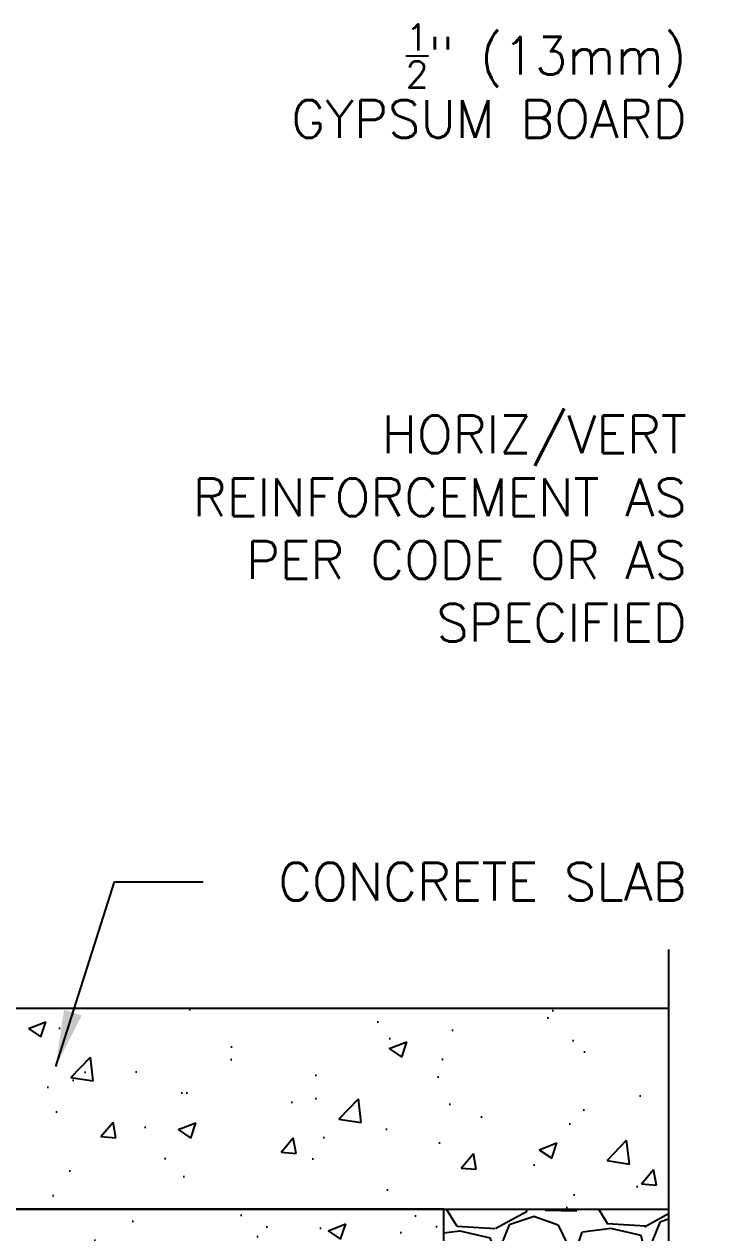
# Model space of a CAD drawing. Header units: inches. Extents: x -114.1 to -55.7, y 115.7 to 166.2.
# Drawn here: x -69.54 to -55.71, y 137.24 to 161.31 of the extents above; entities that cross this region are included whole.
import ezdxf

# ---------------------------------------------------------------- set-up
doc = ezdxf.new("R2010")
doc.units = ezdxf.units.IN
doc.header["$LTSCALE"] = 0.5
doc.header["$MEASUREMENT"] = 0
for name, color, linetype in [('HATCH', 12, 'Continuous'), ('LINE50', 5, 'Continuous'), ('LINE9', 9, 'Continuous'), ('TEXT', 4, 'Continuous')]:
    doc.layers.add(name, color=color, linetype=linetype)
doc.styles.add('DIM', font='romans.shx', dxfattribs={"width": 0.7})
doc.styles.add('ROMANS', font='romans')
doc.dimstyles.new('ext', dxfattribs={"dimscale": 12, "dimtxt": 0.09375, "dimasz": 0.09375, "dimexe": 0.09375, "dimexo": 0.0625, "dimgap": 0.0625, "dimtad": 0, "dimjust": 1, "dimdec": 1, "dimzin": 3, "dimdsep": 46, "dimlunit": 4, "dimtxsty": 'DIM', "dimcen": 0.09, "dimdle": 0.09375, "dimclrt": 4, "dimadec": 0, "dimazin": 0, "dimtfac": 1, "dimtdec": 1, "dimtmove": 2, "dimatfit": 3, "dimfxl": 0, "dimfrac": 2, "dimtolj": 1, "dimtzin": 0, "dimarcsym": 0})
pattern_1 = [(50, (0, 0), (3.586300913003767, -0.3137606749129755), [0.375, -4.125]), (355, (0, 0), (-0.693756668065, 3.760960668500059), [0.3, -3.3]), (100.4514, (0.2988584, -0.0261467), (2.892546908570108, 3.447197710304768), [0.31870095, -3.50571056]), (46.18420000000001, (0, 1), (5.336205243128222, -0.8275950716450904), [0.5625, -6.1875]), (96.6356, (0.444683725, 0.931033465), (4.673313527743517, 4.870589354502209), [0.47805144, -5.258565]), (351.1842, (0, 1), (4.673309725668136, 4.870593004626623), [0.45, -4.95]), (21, (0.5, 0.75), (2.984535260592308, -2.013094453326694), [0.375, -4.125]), (326.0000000000001, (0.5, 0.75), (1.216576659607909, 3.625750225234265), [0.3, -3.3]), (71.4514, (0.748711165, 0.58224197), (4.20111314290745, 1.612652483549762), [0.31870095, -3.50571056]), (37.50000000000001, (0, 0), (0.06079927658645334, 1.664469269156557), [0, -3.26, 0, -3.35, 0, -3.3125]), (7.499999999999999, (0, 0), (1.315347687210743, 1.972058559411801), [0, -1.91, 0, -3.185, 0, -1.2625]), (327.5, (-1.115, 0), (2.669112180862045, -0.112774358671899), [0, -1.25, 0, -3.9, 0, -5.175]), (317.5, (-1.615, 0), (2.915930846711931, 0.5005249116615882), [0, -1.625, 0, -2.59, 0, -3.675])]

msp = doc.modelspace()

# ---------------------------------------------------------------- hatches: boundary and pattern name
at = {"layer": 'HATCH'}
h = msp.add_hatch(dxfattribs=at)
h.set_pattern_fill('AR-CONC', color=256, scale=0.5, style=0)
h.set_pattern_definition(pattern_1)
h.paths.add_polyline_path([(-71.55920012454692, 141.7159998925551), (-71.55920012454692, 138.2159998925551), (-71.55920012454692, 137.7159998925552), (-61.18420012454692, 137.7159998925552), (-56.70765743653987, 137.7159998925553), (-56.70765743653988, 141.7159998925553)])
h = msp.add_hatch(dxfattribs=at)
h.set_pattern_fill('AR-CONC', color=256, scale=0.5, style=0)
h.set_pattern_definition(pattern_1)
h.paths.add_polyline_path([(-61.18420012454691, 123.7159998925551), (-61.18420012454691, 137.7159998925552), (-97.1842001245469, 137.7159998925551), (-97.18420012454695, 123.7159998925551)])
h = msp.add_hatch(dxfattribs=at)
h.set_pattern_fill('GRAVEL', color=256, scale=3, angle=1, style=0)
h.set_pattern_definition([(229.0128, (2.107313802225955, 3.037240283373706), (-23.52512433698615, -27.41474945536683), [0.403608, -39.957264]), (185.9697, (1.842590646464914, 2.732573825088723), (35.94216341553163, 3.62780369725903), [0.692604, -68.567775]), (133.5104, (1.153742881193241, 2.660540802937613), (30.57133288054323, -32.47142825065433), [0.488364, -48.348096]), (268.2737, (-0.0029896173117741, 1.890235716038698), (1.952386738789302, 60.04321960498022), [0.630714, -62.440674]), (293.8337, (-0.02199003211097722, 1.259808095897053), (-15.62603158300422, 35.73271964742253), [0.618465, -61.22811900000001]), (358.2737, (0.2279212863958083, 0.6940834872028581), (-60.04321960498022, 1.952386738789305), [0.630714, -62.440674]), (38.6942, (0.8583489065374532, 0.675083072403655), (-38.47051045383748, -30.67604631020754), [0.8340869999999999, -82.574547]), (73.25530000000002, (1.509347658057657, 1.196523985182022), (19.84497525394393, 66.35643767444967), [0.7874639999999999, -77.958963]), (122.4296, (1.736221800067228, 1.950598334094263), (-24.67701297369878, 38.57518703723148), [0.63285, -62.652219]), (176.2364, (1.396847761189486, 2.484756795354411), (33.04733355467281, -2.423588225344787), [0.722496, -35.402289]), (223.3974, (0.6759102762906473, 2.53218192442895), (-35.41861007762434, -33.62323720644507), [0.9343440000000001, -92.500125]), (139.8141, (2.967081609495827, 1.912073932302738), (-21.31095361256012, 17.63074976460138), [0.318903, -31.571532]), (172.4692, (2.723453157306463, 2.117853370740632), (39.09876981909972, -5.318466136191759), [0.606711, -60.064533]), (226, (2.121973823633273, 2.197368219442338), (0.05235723551373686, -2.999544013674639), [0.4242629999999999, -3.818376]), (204.1986, (1.905722941333009, 2.553648384346809), (14.89300011145927, 6.260876228585105), [0.228474, -22.618845]), (292.8014, (1.697325641929522, 2.459997086430905), (-3.15661448924165, 8.946272860689175), [0.323109, -15.832386]), (31.96380000000001, (1.822543087279474, 2.162137066656461), (8.893908755520174, 6.15616517481383), [0.524787, -16.968069]), (162.5651, (2.267762400361784, 2.439949527245464), (6.051444610227692, -2.894823834489108), [0.3794730000000001, -9.107361000000001]), (17.38950000000001, (-0.04240934764259894, 2.429629899230031), (29.83836617268124, 9.522179697413664), [0.5316, -52.628535]), (71.34620000000001, (0.4648951159215681, 2.588507780786504), (-11.42222856191872, -33.20440897441679), [0.445983, -44.152224]), (294.1986, (2.257290956499413, 3.039858144339299), (-6.260876228585105, 14.89300011145927), [0.456945, -22.390374]), (344.6104999999999, (2.444593552331223, 2.623063545532325), (-30.15250872516502, 8.475035080971189), [0.5316, -52.628535]), (340.4440000000001, (-0.009947871669251603, 0.5699131862391431), (-15.10243518913781, 5.737287968898028), [0.51264, -25.119372]), (295.7751, (0.4731204551645272, 0.3983177562008887), (-15.57362159023856, 32.73319851650493), [0.429534, -42.523929]), (67.8014, (2.339643606665955, 0.04083863106324342), (5.73730406366965, 15.10242912748104), [0.456945, -22.390374]), (18.354, (2.512286181090447, 0.4639160961876388), (-38.78463757806622, -12.6787998079344), [0.502893, -49.786272]), (70.44400000000002, (0.8698674947860603, 0.01518359360043665), (-5.737287968898036, -15.10243518913781), [0.25632, -25.375692]), (102.3099, (2.159671021537805, 0.03769719790453239), (-3.208964899668012, 11.94581750288743), [0.15297, -15.144087]), (166.9638, (2.127057729717521, 0.1871507799848726), (9.050988011727958, -2.842465571918475), [0.618465, -11.75085]), (187.009, (1.524531251658094, 0.3266564903959612), (29.94307292394657, 3.523113218303189), [0.57315, -56.74176900000001]), (304.6901, (1.82725523701754, 1.892178188964235), (-3.104261503850819, 5.946727555270954), [0.432666, -10.383987]), (354.1572, (2.073501550172496, 1.536421596252882), (51.09694540707433, -5.109037465978583), [0.755382, -74.782689]), (61.94540000000001, (2.824958038119145, 1.45952460851677), (-11.63167186814415, -21.20623163048904), [0.308868, -30.578022]), (91, (2.970223042654538, 1.732101347174588), (-3.051900304781024, 2.947185866157323), [0.18, -2.82]), (121.2564, (1.462969673369354, 0.4155956385737994), (12.36465766838575, -20.78738035519169), [0.416772, -41.26056000000001]), (49.0128, (1.24671879106909, 0.7718758034782708), (23.52512433698615, 27.41474945536683), [0.8072159999999999, -39.553656]), (1, (1.776165102591172, 1.381208720048239), (2.947185866157323, 3.051900304781025), [0.78, -2.22]), (326.3048, (2.556046304813157, 1.39482159706932), (-30.36191462023485, 20.47325553059868), [0.474342, -46.959822]), (255.0546, (2.950699055662215, 1.131669157887635), (-2.790113869530342, -12.050529935291), [0.436806, -21.403524]), (208.646, (2.838047342947108, 0.7096388371494763), (-56.46773345041024, -30.99024093807576), [0.711195, -70.408422]), (176.4261, (2.213902589122885, 0.3686940816923786), (-39.04641873289566, 2.318883611042123), [0.752397, -74.487222])])
h.paths.add_polyline_path([(-56.70765743653988, 137.7159998925553), (-61.18420012454691, 137.7159998925552), (-61.18420012454691, 123.7159998925551), (-56.70765743653987, 123.7159998925551), (-56.70765743653985, 131.6069729154529), (-55.70765743653985, 132.6069729154529), (-56.70765743653988, 132.6069729154529), (-57.70765743653988, 132.6069729154529), (-56.70765743653987, 133.6069729154529)])

# ---------------------------------------------------------------- linework, layer by layer
at = {"layer": 'LINE50'}
for p, q in [((-71.55920012454695, 141.7159998925551), (-56.7076574365399, 141.7159998925553)), ((-61.18420012454692, 137.7159998925552), (-97.18420012454692, 137.7159998925551)), ((-71.55920012454692, 137.7159998925551), (-56.70765743653988, 137.7159998925553)), ((-61.18420012454692, 123.7159998925551), (-61.18420012454692, 137.7159998925552))]:
    msp.add_line(p, q, dxfattribs=at)
at = {"layer": 'LINE9'}
msp.add_line((-56.70765743653988, 142.8831273590497), (-56.70765743653987, 133.6069729154529), dxfattribs=at)
at = {"layer": 'TEXT'}
for points in [[(-71.05920012454692, 160.7740755158739, 0, 0.36, 0), (-69.97920012454699, 160.7740755158739, 0, 0, 0), (-63.27655742533275, 160.7740755158739, 0, 0, 0)], [(-76.17576618687497, 150.7003117876426, 0, 0.36, 0), (-75.09576618687504, 150.7003117876426, 0, 0, 0), (-67.09964251938959, 150.7003117876426, 0, 0, 0)]]:
    msp.add_lwpolyline(points, format="xyseb", dxfattribs=at)

# ---------------------------------------------------------------- texts
at = {"layer": 'TEXT', "char_height": 0.75, "attachment_point": 6, "style": 'ROMANS'}
for s, insert, width in [('\\A1;{\\H0.7x;\\S1/2;}" (13mm) \\PGYPSUM BOARD', (-56.34689250818141, 160.182476306577), 11.98733616825166), ('HORIZ/VERT REINFORCEMENT AS PER CODE OR AS SPECIFIED', (-56.34689250818141, 151.2674164965706), 11.98733616825166), ('CONCRETE SLAB  ', (-56.34689250818141, 144.2369928085488), 14.18110209625766)]:
    msp.add_mtext(s, dxfattribs=dict(at, insert=insert, width=width))

# ---------------------------------------------------------------- leaders
at = {"layer": 'TEXT'}
msp.add_leader([(-68.90913415377382, 140.5579744329497), (-67.73742853324333, 144.2310488915063), (-65.9718533044389, 144.2310488915063)], dimstyle='ext', dxfattribs=at)

doc.saveas('drawing.dxf')
